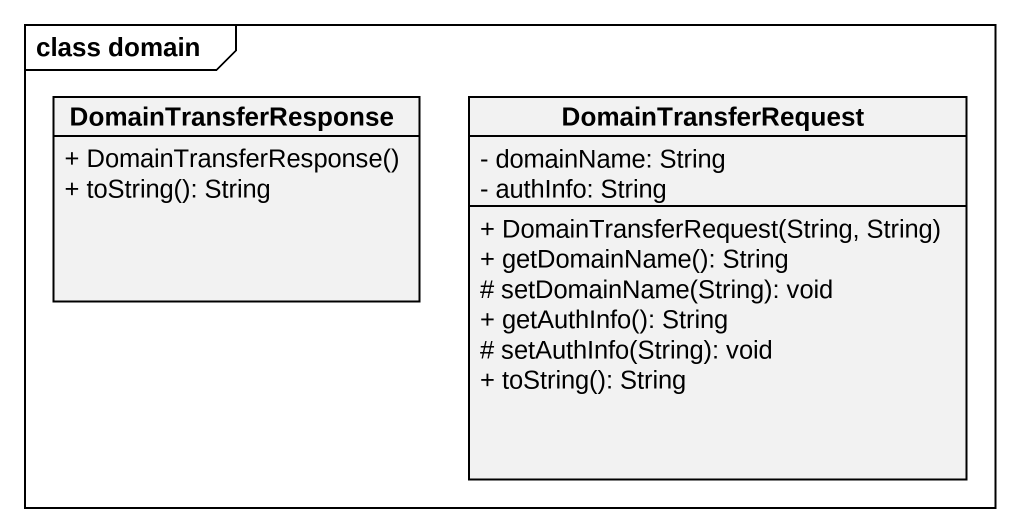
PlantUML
@startuml
mainframe class domain
hide circle
hide empty members
skinparam classAttributeIconSize 0
class DomainTransferResponse {
  + DomainTransferResponse()
  + toString(): String
}
class DomainTransferRequest {
  - domainName: String
  - authInfo: String
  + DomainTransferRequest(String, String)
  + getDomainName(): String
  # setDomainName(String): void
  + getAuthInfo(): String
  # setAuthInfo(String): void
  + toString(): String
}
@enduml
